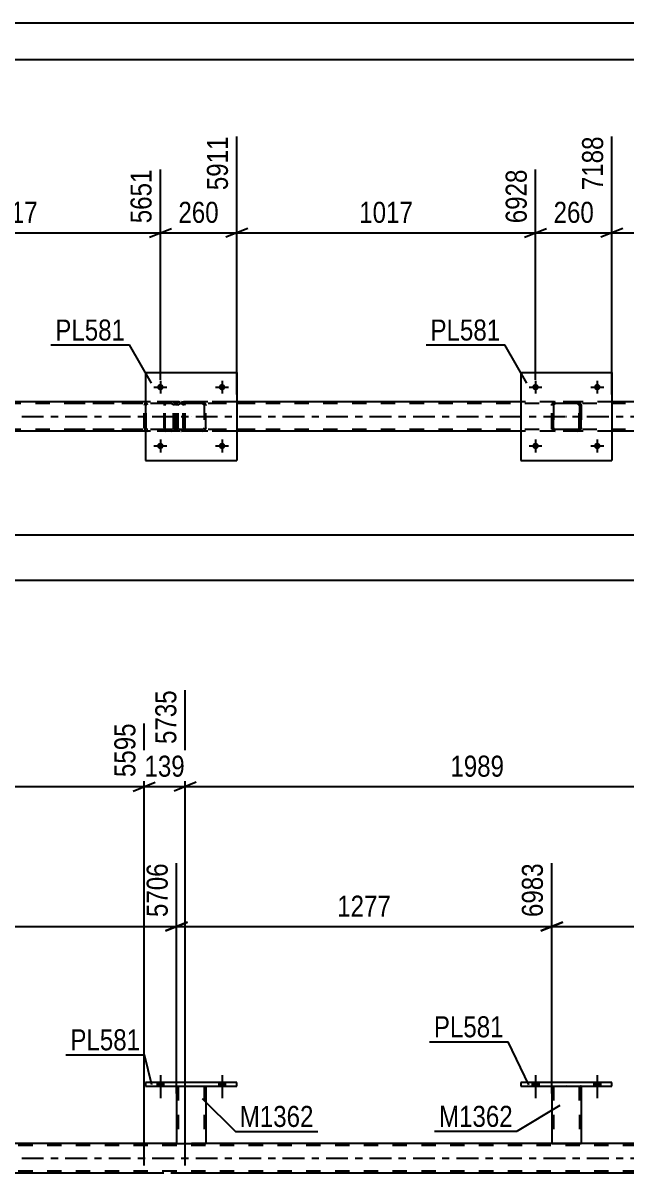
# Model space of a CAD drawing. Header units: millimetres. Extents: x 0 to 841, y 0 to 594.
# Drawn here: x 280.3 to 362.4, y 437.5 to 594 of the extents above; entities that cross this region are included whole.
import ezdxf

# ---------------------------------------------------------------- set-up
doc = ezdxf.new("R2010")
doc.units = ezdxf.units.MM
doc.linetypes.add('DXK_LINE_DOT2', pattern=[3.9198, 1.9599, -1.9599])
doc.linetypes.add('DXK_LINE_DOT3', pattern=[5.9187, 2.979, -0.9799, 0.9799, -0.9799])
doc.styles.add('Arial Narrow', font='ARIALN.TTF', dxfattribs={"height": 0.2})

# ---------------------------------------------------------------- blocks, each defined once
blk = doc.blocks.new('Unknown-283133975-1133')
at = {"color": 5, "linetype": 'Continuous'}
for p, q in [((841, 594), (0, 594)), ((836, 589), (5, 589))]:
    blk.add_line(p, q, dxfattribs=at)
blk = doc.blocks.new('Part-283133975-1433 - 1373')
at = {"color": 7, "linetype": 'DXK_LINE_DOT2'}
for p, q in [((299.54, 542.14), (299.52, 541.96)), ((299.52, 538.92), (299.52, 541.96)), ((299.6, 542.3), (299.54, 542.14)), ((299.68, 542.4), (299.6, 542.3)), ((299.65, 541.96), (299.66, 542.05)), ((299.65, 538.92), (299.65, 541.96)), ((299.66, 542.05), (299.69, 542.13)), ((299.79, 542.44), (299.68, 542.4)), ((299.69, 542.13), (299.74, 542.18)), ((299.74, 542.18), (299.79, 542.2)), ((311.94, 542.44), (299.79, 542.44)), ((311.94, 542.2), (299.79, 542.2)), ((301.06, 542.44), (301.06, 542.2)), ((302.07, 542.4), (301.88, 542.44)), ((301.88, 542.2), (301.97, 542.18)), ((301.97, 542.18), (302.06, 542.13)), ((302.06, 542.13), (302.11, 542.05)), ((302.11, 542.05), (302.13, 541.96)), ((302.13, 538.92), (302.13, 541.96)), ((302.35, 542.13), (302.34, 542.14)), ((302.38, 541.96), (302.35, 542.13)), ((302.38, 538.92), (302.38, 541.96)), ((299.52, 538.92), (299.54, 538.73)), ((299.54, 538.73), (299.6, 538.58)), ((299.6, 538.58), (299.68, 538.47)), ((299.66, 538.82), (299.65, 538.92)), ((299.69, 538.75), (299.66, 538.82)), ((299.68, 538.47), (299.79, 538.44)), ((299.74, 538.69), (299.69, 538.75)), ((299.79, 538.68), (299.74, 538.69)), ((311.94, 538.68), (299.79, 538.68)), ((311.94, 538.44), (299.79, 538.44)), ((301.06, 538.44), (301.06, 538.68)), ((301.97, 538.69), (301.88, 538.68)), ((301.88, 538.44), (302.07, 538.47)), ((302.06, 538.75), (301.97, 538.69)), ((302.11, 538.82), (302.06, 538.75)), ((302.13, 538.92), (302.11, 538.82)), ((302.34, 538.73), (302.38, 538.92))]:
    blk.add_line(p, q, dxfattribs=at)
for centre, start, end in [((301.89, 541.94), 23.8494, 68.8059), ((301.89, 538.93), 291.1941, 336.1506)]:
    blk.add_arc(centre, 0.492, start, end, dxfattribs=at)
blk = doc.blocks.new('Part-283133975-1441 - 1373')
at = {"color": 7, "linetype": 'DXK_LINE_DOT2'}
for p, q in [((300.55, 542.44), (285.56, 542.44)), ((300.55, 542.2), (285.56, 542.2)), ((296.84, 542.13), (296.81, 541.96)), ((296.81, 538.92), (296.81, 541.96)), ((296.85, 542.14), (296.84, 542.13)), ((297.06, 541.96), (297.08, 542.05)), ((297.06, 538.92), (297.06, 541.96)), ((297.08, 542.05), (297.14, 542.13)), ((297.32, 542.44), (297.12, 542.4)), ((297.14, 542.13), (297.22, 542.18)), ((297.22, 542.18), (297.32, 542.2)), ((300.75, 542.4), (300.55, 542.44)), ((300.55, 542.2), (300.65, 542.18)), ((300.65, 542.18), (300.73, 542.13)), ((300.73, 542.13), (300.79, 542.05)), ((300.79, 542.05), (300.81, 541.96)), ((300.81, 538.92), (300.81, 541.96)), ((301.03, 542.13), (301.02, 542.14)), ((301.06, 541.96), (301.03, 542.13)), ((301.06, 538.92), (301.06, 541.96)), ((300.55, 538.68), (285.56, 538.68)), ((300.55, 538.44), (285.56, 538.44)), ((296.81, 538.92), (296.85, 538.73)), ((297.08, 538.82), (297.06, 538.92)), ((297.14, 538.75), (297.08, 538.82)), ((297.12, 538.47), (297.32, 538.44)), ((297.22, 538.69), (297.14, 538.75)), ((297.32, 538.68), (297.22, 538.69)), ((300.65, 538.69), (300.55, 538.68)), ((300.55, 538.44), (300.75, 538.47)), ((300.73, 538.75), (300.65, 538.69)), ((300.79, 538.82), (300.73, 538.75)), ((300.81, 538.92), (300.79, 538.82)), ((301.02, 538.73), (301.06, 538.92))]:
    blk.add_line(p, q, dxfattribs=at)
for centre, start, end in [((297.3, 541.94), 110.7583, 155.68), ((300.57, 541.94), 24.32, 69.2417), ((297.3, 538.94), 204.32, 249.2417), ((300.57, 538.94), 290.7583, 335.68)]:
    blk.add_arc(centre, 0.496, start, end, dxfattribs=at)
blk = doc.blocks.new('Part-283133975-1591 - 1373')
at = {"color": 7, "linetype": 'DXK_LINE_DOT2'}
for p, q in [((734.73, 542.2), (72.99, 542.2)), ((309.41, 542.44), (297.01, 542.44)), ((360.49, 542.44), (348.09, 542.44)), ((734.73, 538.68), (72.99, 538.68)), ((309.41, 538.44), (297.01, 538.44)), ((360.49, 538.44), (348.09, 538.44))]:
    blk.add_line(p, q, dxfattribs=at)
at = {"color": 2, "linetype": 'Continuous'}
for p, q in [((297.01, 542.44), (258.33, 542.44)), ((348.09, 542.44), (309.41, 542.44)), ((399.17, 542.44), (360.49, 542.44)), ((297.01, 538.44), (258.33, 538.44)), ((348.09, 538.44), (309.41, 538.44)), ((399.17, 538.44), (360.49, 538.44))]:
    blk.add_line(p, q, dxfattribs=at)
at = {"color": 7, "linetype": 'DXK_LINE_DOT3'}
blk.add_line((72.99, 540.44), (734.73, 540.44), dxfattribs=at)
blk = doc.blocks.new('Part-283133975-1477 - 1373')
at = {"color": 7, "linetype": 'DXK_LINE_DOT2'}
for p, q in [((301.21, 541.96), (301.25, 542.14)), ((301.25, 542.14), (301.21, 541.96)), ((301.21, 538.92), (301.21, 541.96)), ((301.45, 541.96), (301.47, 542.05)), ((301.45, 538.92), (301.45, 541.96)), ((301.47, 542.05), (301.52, 542.13)), ((301.51, 542.4), (301.69, 542.44)), ((301.69, 542.44), (301.51, 542.4)), ((301.52, 542.13), (301.6, 542.18)), ((301.6, 542.18), (301.69, 542.2)), ((304.73, 542.44), (301.69, 542.44)), ((304.73, 542.2), (301.69, 542.2)), ((304.73, 542.44), (304.91, 542.4)), ((304.91, 542.4), (304.73, 542.44)), ((304.73, 542.2), (304.82, 542.18)), ((304.82, 542.18), (304.9, 542.13)), ((304.9, 542.13), (304.95, 542.05)), ((304.95, 542.05), (304.97, 541.96)), ((304.97, 541.96), (304.97, 538.92)), ((305.17, 542.14), (305.21, 541.96)), ((305.21, 541.96), (305.17, 542.14)), ((305.21, 538.92), (305.21, 541.96)), ((301.25, 538.73), (301.21, 538.92)), ((301.21, 538.92), (301.25, 538.73)), ((301.47, 538.82), (301.45, 538.92)), ((301.52, 538.75), (301.47, 538.82)), ((301.69, 538.44), (301.51, 538.47)), ((301.51, 538.47), (301.69, 538.44)), ((301.6, 538.69), (301.52, 538.75)), ((301.69, 538.68), (301.6, 538.69)), ((304.73, 538.68), (301.69, 538.68)), ((304.73, 538.44), (301.69, 538.44)), ((304.82, 538.69), (304.73, 538.68)), ((304.91, 538.47), (304.73, 538.44)), ((304.73, 538.44), (304.91, 538.47)), ((304.9, 538.75), (304.82, 538.69)), ((304.95, 538.82), (304.9, 538.75)), ((304.97, 538.92), (304.95, 538.82)), ((305.21, 538.92), (305.17, 538.73)), ((305.17, 538.73), (305.21, 538.92))]:
    blk.add_line(p, q, dxfattribs=at)
at = {"color": 7, "linetype": 'DXK_LINE_DOT3'}
blk.add_line((303.21, 540.44), (303.21, 540.44), dxfattribs=at)
at = {"color": 7, "linetype": 'DXK_LINE_DOT2'}
for centre, start, end in [((301.69, 541.96), 112.5, 157.5), ((301.69, 541.96), 112.5, 157.5), ((304.73, 541.96), 22.5, 67.5), ((304.73, 541.96), 22.5, 67.5), ((301.69, 538.92), 202.5, 247.5), ((301.69, 538.92), 202.5, 247.5), ((304.73, 538.92), 292.5, 337.5), ((304.73, 538.92), 292.5, 337.5)]:
    blk.add_arc(centre, 0.48, start, end, dxfattribs=at)
blk = doc.blocks.new('Part-283133975-1482 - 1373')
at = {"color": 2, "linetype": 'Continuous'}
for p, q in [((297.01, 546.44), (297.01, 534.44)), ((297.01, 546.44), (309.41, 546.44)), ((309.41, 546.44), (309.41, 534.44)), ((297.01, 534.44), (309.41, 534.44))]:
    blk.add_line(p, q, dxfattribs=at)
blk = doc.blocks.new('Part-283133975-1483 - 1373')
at = {"color": 7, "linetype": 'DXK_LINE_DOT2'}
for p, q in [((352.33, 542.14), (352.29, 541.96)), ((352.29, 538.92), (352.29, 541.96)), ((352.29, 541.96), (352.3, 541.96)), ((352.3, 541.96), (352.33, 542.14)), ((352.3, 538.92), (352.3, 541.96)), ((352.53, 541.96), (352.55, 542.05)), ((352.53, 538.92), (352.53, 541.96)), ((352.53, 541.96), (352.54, 541.96)), ((352.55, 542.05), (352.54, 541.96)), ((352.54, 541.96), (352.54, 538.92)), ((352.55, 542.05), (352.6, 542.13)), ((352.61, 542.13), (352.55, 542.05)), ((352.59, 542.4), (352.78, 542.44)), ((352.77, 542.44), (352.59, 542.4)), ((352.6, 542.13), (352.68, 542.18)), ((352.68, 542.18), (352.61, 542.13)), ((352.68, 542.18), (352.77, 542.2)), ((352.78, 542.2), (352.68, 542.18)), ((355.82, 542.44), (352.77, 542.44)), ((355.82, 542.2), (352.77, 542.2)), ((355.99, 542.4), (355.81, 542.44)), ((355.81, 542.2), (355.9, 542.18)), ((355.82, 542.44), (356, 542.4)), ((355.91, 542.18), (355.82, 542.2)), ((355.9, 542.18), (355.98, 542.13)), ((355.99, 542.13), (355.91, 542.18)), ((355.98, 542.13), (356.03, 542.05)), ((356.04, 542.05), (355.99, 542.13)), ((356.03, 542.05), (356.05, 541.96)), ((356.06, 541.96), (356.04, 542.05)), ((356.05, 538.92), (356.05, 541.96)), ((356.05, 541.96), (356.06, 541.96)), ((356.06, 541.96), (356.06, 538.92)), ((356.29, 541.96), (356.25, 542.14)), ((356.26, 542.14), (356.3, 541.96)), ((356.29, 538.92), (356.29, 541.96)), ((356.29, 541.96), (356.3, 541.96)), ((356.3, 541.96), (356.3, 538.92)), ((352.29, 538.92), (352.3, 538.92)), ((352.29, 538.92), (352.33, 538.73)), ((352.33, 538.73), (352.3, 538.92)), ((352.53, 538.92), (352.54, 538.92)), ((352.55, 538.82), (352.53, 538.92)), ((352.54, 538.92), (352.55, 538.82)), ((352.6, 538.75), (352.55, 538.82)), ((352.55, 538.82), (352.61, 538.75)), ((352.78, 538.44), (352.59, 538.47)), ((352.59, 538.47), (352.77, 538.44)), ((352.68, 538.69), (352.6, 538.75)), ((352.61, 538.75), (352.68, 538.69)), ((352.77, 538.68), (352.68, 538.69)), ((352.68, 538.69), (352.78, 538.68)), ((355.82, 538.68), (352.77, 538.68)), ((355.82, 538.44), (352.77, 538.44)), ((355.9, 538.69), (355.81, 538.68)), ((355.81, 538.44), (355.99, 538.47)), ((355.82, 538.68), (355.91, 538.69)), ((356, 538.47), (355.82, 538.44)), ((355.98, 538.75), (355.9, 538.69)), ((355.91, 538.69), (355.99, 538.75)), ((356.03, 538.82), (355.98, 538.75)), ((355.99, 538.75), (356.04, 538.82)), ((356.05, 538.92), (356.03, 538.82)), ((356.04, 538.82), (356.06, 538.92)), ((356.05, 538.92), (356.06, 538.92)), ((356.25, 538.73), (356.29, 538.92)), ((356.3, 538.92), (356.26, 538.73)), ((356.29, 538.92), (356.3, 538.92))]:
    blk.add_line(p, q, dxfattribs=at)
at = {"color": 7, "linetype": 'DXK_LINE_DOT3'}
blk.add_line((354.28, 540.44), (354.3, 540.44), dxfattribs=at)
at = {"color": 7, "linetype": 'DXK_LINE_DOT2'}
for centre, start, end in [((352.78, 541.96), 112.5, 157.5), ((352.77, 541.96), 112.5, 157.5), ((355.81, 541.96), 22.5, 67.5), ((355.82, 541.96), 22.5, 67.5), ((352.78, 538.92), 202.5, 247.5), ((352.77, 538.92), 202.5, 247.5), ((355.81, 538.92), 292.5, 337.5), ((355.82, 538.92), 292.5, 337.5)]:
    blk.add_arc(centre, 0.48, start, end, dxfattribs=at)
blk = doc.blocks.new('Part-283133975-1488 - 1373')
at = {"color": 2, "linetype": 'Continuous'}
for p, q in [((348.09, 546.44), (348.09, 534.44)), ((348.09, 546.44), (360.49, 546.44)), ((360.49, 546.44), (360.49, 534.44)), ((348.09, 534.44), (360.49, 534.44))]:
    blk.add_line(p, q, dxfattribs=at)
blk = doc.blocks.new('Bolt-283133975-1547 - 1373')
at = {"linetype": 'Continuous'}
for points in [[(350.53, 544.44, -1), (349.65, 544.44, -1)], [(358.93, 544.44, -1), (358.05, 544.44, -1)]]:
    blk.add_hatch(color=1, dxfattribs=at).paths.add_polyline_path(points)
at = {"color": 1, "linetype": 'Continuous'}
for p, q in [((350.09, 545.32), (350.09, 543.56)), ((358.49, 545.32), (358.49, 543.56)), ((349.21, 544.44), (350.97, 544.44)), ((357.61, 544.44), (359.37, 544.44))]:
    blk.add_line(p, q, dxfattribs=at)
blk = doc.blocks.new('Bolt-283133975-1548 - 1373')
at = {"linetype": 'Continuous'}
for points in [[(350.53, 536.44, -1), (349.65, 536.44, -1)], [(358.93, 536.44, -1), (358.05, 536.44, -1)]]:
    blk.add_hatch(color=1, dxfattribs=at).paths.add_polyline_path(points)
at = {"color": 1, "linetype": 'Continuous'}
for p, q in [((350.09, 537.32), (350.09, 535.56)), ((358.49, 537.32), (358.49, 535.56)), ((349.21, 536.44), (350.97, 536.44)), ((357.61, 536.44), (359.37, 536.44))]:
    blk.add_line(p, q, dxfattribs=at)
blk = doc.blocks.new('Bolt-283133975-1549 - 1373')
at = {"linetype": 'Continuous'}
for points in [[(299.45, 544.44, -1), (298.57, 544.44, -1)], [(307.85, 544.44, -1), (306.97, 544.44, -1)]]:
    blk.add_hatch(color=1, dxfattribs=at).paths.add_polyline_path(points)
at = {"color": 1, "linetype": 'Continuous'}
for p, q in [((299.01, 545.32), (299.01, 543.56)), ((307.41, 545.32), (307.41, 543.56)), ((298.13, 544.44), (299.89, 544.44)), ((306.53, 544.44), (308.29, 544.44))]:
    blk.add_line(p, q, dxfattribs=at)
blk = doc.blocks.new('Bolt-283133975-1550 - 1373')
at = {"linetype": 'Continuous'}
for points in [[(299.45, 536.44, -1), (298.57, 536.44, -1)], [(307.85, 536.44, -1), (306.97, 536.44, -1)]]:
    blk.add_hatch(color=1, dxfattribs=at).paths.add_polyline_path(points)
at = {"color": 1, "linetype": 'Continuous'}
for p, q in [((299.01, 537.32), (299.01, 535.56)), ((307.41, 537.32), (307.41, 535.56)), ((298.13, 536.44), (299.89, 536.44)), ((306.53, 536.44), (308.29, 536.44))]:
    blk.add_line(p, q, dxfattribs=at)
blk = doc.blocks.new('Bolt-283133975-2349 - 2347')
at = {"linetype": 'Continuous'}
for points in [[(298.57, 449.32), (299.45, 449.32), (299.45, 449.8), (298.57, 449.8)], [(306.97, 449.32), (307.85, 449.32), (307.85, 449.8), (306.97, 449.8)]]:
    blk.add_hatch(color=1, dxfattribs=at).paths.add_polyline_path(points)
at = {"color": 1, "linetype": 'Continuous'}
for p, q in [((299.01, 450.8), (299.01, 447.68)), ((307.41, 450.8), (307.41, 447.68)), ((298.57, 449.8), (298.57, 449.32)), ((299.45, 449.8), (299.45, 449.32)), ((306.97, 449.8), (306.97, 449.32)), ((307.85, 449.8), (307.85, 449.32))]:
    blk.add_line(p, q, dxfattribs=at)
blk = doc.blocks.new('Bolt-283133975-2350 - 2347')
at = {"linetype": 'Continuous'}
for points in [[(349.65, 449.32), (350.53, 449.32), (350.53, 449.8), (349.65, 449.8)], [(358.05, 449.32), (358.93, 449.32), (358.93, 449.8), (358.05, 449.8)]]:
    blk.add_hatch(color=1, dxfattribs=at).paths.add_polyline_path(points)
at = {"color": 1, "linetype": 'Continuous'}
for p, q in [((350.09, 450.8), (350.09, 447.68)), ((358.49, 450.8), (358.49, 447.68)), ((349.65, 449.8), (349.65, 449.32)), ((350.53, 449.8), (350.53, 449.32)), ((358.05, 449.8), (358.05, 449.32)), ((358.93, 449.8), (358.93, 449.32))]:
    blk.add_line(p, q, dxfattribs=at)
blk = doc.blocks.new('Bolt-283133975-2351 - 2347')
at = {"linetype": 'Continuous'}
for points in [[(349.65, 449.32), (350.53, 449.32), (350.53, 449.8), (349.65, 449.8)], [(358.05, 449.32), (358.93, 449.32), (358.93, 449.8), (358.05, 449.8)]]:
    blk.add_hatch(color=1, dxfattribs=at).paths.add_polyline_path(points)
at = {"color": 1, "linetype": 'Continuous'}
for p, q in [((350.09, 450.8), (350.09, 447.68)), ((358.49, 450.8), (358.49, 447.68)), ((349.65, 449.8), (349.65, 449.32)), ((350.53, 449.8), (350.53, 449.32)), ((358.05, 449.8), (358.05, 449.32)), ((358.93, 449.8), (358.93, 449.32))]:
    blk.add_line(p, q, dxfattribs=at)
blk = doc.blocks.new('Part-283133975-2418 - 2347')
at = {"color": 2, "linetype": 'Continuous'}
for p, q in [((301.21, 449.32), (301.21, 441.48)), ((305.21, 449.32), (305.21, 441.48)), ((301.21, 441.48), (305.21, 441.48))]:
    blk.add_line(p, q, dxfattribs=at)
at = {"color": 7, "linetype": 'DXK_LINE_DOT2'}
for p, q in [((301.21, 449.32), (305.21, 449.32)), ((301.21, 449.32), (301.21, 449.32)), ((301.21, 449.32), (301.21, 449.32)), ((301.45, 449.32), (301.45, 441.48)), ((304.97, 449.32), (304.97, 441.48)), ((305.21, 449.32), (305.21, 449.32)), ((305.21, 449.32), (305.21, 449.32)), ((304.91, 441.48), (304.95, 441.48)), ((304.91, 441.48), (304.95, 441.48)), ((304.95, 441.48), (304.97, 441.48)), ((304.95, 441.48), (304.97, 441.48))]:
    blk.add_line(p, q, dxfattribs=at)
blk = doc.blocks.new('Part-283133975-2423 - 2347')
at = {"color": 2, "linetype": 'Continuous'}
for p, q in [((297.01, 449.8), (297.01, 449.32)), ((309.41, 449.8), (297.01, 449.8)), ((297.01, 449.32), (309.41, 449.32)), ((309.41, 449.32), (309.41, 449.8))]:
    blk.add_line(p, q, dxfattribs=at)
blk = doc.blocks.new('Bolt-283133975-2361 - 2347')
at = {"linetype": 'Continuous'}
for points in [[(298.57, 449.32), (299.45, 449.32), (299.45, 449.8), (298.57, 449.8)], [(306.97, 449.32), (307.85, 449.32), (307.85, 449.8), (306.97, 449.8)]]:
    blk.add_hatch(color=1, dxfattribs=at).paths.add_polyline_path(points)
at = {"color": 1, "linetype": 'Continuous'}
for p, q in [((299.01, 450.8), (299.01, 447.68)), ((307.41, 450.8), (307.41, 447.68)), ((298.57, 449.8), (298.57, 449.32)), ((299.45, 449.8), (299.45, 449.32)), ((306.97, 449.8), (306.97, 449.32)), ((307.85, 449.8), (307.85, 449.32))]:
    blk.add_line(p, q, dxfattribs=at)
blk = doc.blocks.new('Part-283133975-2428 - 2347')
at = {"color": 7, "linetype": 'DXK_LINE_DOT2'}
for p, q in [((352.29, 449.32), (356.29, 449.33)), ((352.29, 449.32), (352.29, 449.32)), ((352.29, 449.32), (352.29, 449.32)), ((352.53, 449.32), (352.54, 441.48)), ((356.05, 449.33), (356.06, 441.48)), ((356.29, 449.33), (356.29, 449.32)), ((356.29, 449.32), (356.29, 449.33)), ((356, 441.48), (356.04, 441.48)), ((356, 441.48), (356.04, 441.48)), ((356.04, 441.48), (356.06, 441.48)), ((356.04, 441.48), (356.06, 441.48))]:
    blk.add_line(p, q, dxfattribs=at)
at = {"color": 2, "linetype": 'Continuous'}
for p, q in [((352.29, 449.32), (352.3, 441.48)), ((356.29, 449.32), (356.3, 441.48)), ((352.3, 441.48), (356.3, 441.48))]:
    blk.add_line(p, q, dxfattribs=at)
blk = doc.blocks.new('Part-283133975-2433 - 2347')
at = {"color": 2, "linetype": 'Continuous'}
for p, q in [((348.09, 449.8), (348.09, 449.32)), ((360.49, 449.8), (348.09, 449.8)), ((348.09, 449.32), (360.49, 449.32)), ((360.49, 449.32), (360.49, 449.8))]:
    blk.add_line(p, q, dxfattribs=at)
blk = doc.blocks.new('Part-283133975-2634 - 2347')
at = {"color": 2, "linetype": 'Continuous'}
for p, q in [((301.21, 441.48), (254.13, 441.48)), ((352.3, 441.48), (305.21, 441.48)), ((403.37, 441.48), (354.3, 441.48)), ((296.81, 437.48), (217.25, 437.48)), ((381.94, 437.48), (302.38, 437.48))]:
    blk.add_line(p, q, dxfattribs=at)
at = {"color": 7, "linetype": 'DXK_LINE_DOT2'}
for p, q in [((305.21, 441.48), (301.21, 441.48)), ((354.3, 441.48), (352.3, 441.48)), ((736.33, 441.24), (72.99, 441.24)), ((736.33, 437.72), (72.99, 437.72)), ((726.73, 437.48), (211.67, 437.48)), ((302.38, 437.48), (296.81, 437.48))]:
    blk.add_line(p, q, dxfattribs=at)
at = {"color": 7, "linetype": 'DXK_LINE_DOT3'}
blk.add_line((72.99, 439.48), (736.33, 439.48), dxfattribs=at)
blk = doc.blocks.new('StraightDimension-283133975-2130 - 1373')
at = {"color": 7, "linetype": 'Continuous'}
for p, q in [((360.49, 543.44), (360.49, 578.57)), ((401.17, 545.44), (401.17, 574.07)), ((361.99, 566.05), (358.99, 564.85)), ((360.49, 565.45), (401.17, 565.45)), ((399.67, 564.85), (402.67, 566.05))]:
    blk.add_line(p, q, dxfattribs=at)
at = {"color": 0, "linetype": 'Continuous'}
blk.add_wipeout([(400.57, 574.67), (396.37, 574.67), (396.37, 566.15), (400.57, 566.15)], dxfattribs=at)
at = {"color": 0}
blk.add_wipeout([(385.09, 566.2), (385.09, 570.4), (376.57, 570.4), (376.57, 566.2)], dxfattribs=at)
at = {"color": 3, "linetype": 'Continuous', "style": 'Arial Narrow'}
blk.add_text('8205', height=2.863, rotation=90.0002, dxfattribs=at).set_placement((399.97, 566.75))
at = {"color": 3, "style": 'Arial Narrow'}
blk.add_text('1017', height=2.863, dxfattribs=at).set_placement((377.17, 566.8))
blk = doc.blocks.new('StraightDimension-283133975-2148 - 1373')
at = {"color": 7, "linetype": 'Continuous'}
for p, q in [((360.49, 543.44), (360.49, 578.57)), ((350.09, 545.44), (350.09, 574.07)), ((348.59, 564.85), (351.59, 566.05)), ((350.09, 565.45), (360.49, 565.45)), ((361.99, 566.05), (358.99, 564.85))]:
    blk.add_line(p, q, dxfattribs=at)
at = {"color": 0}
blk.add_wipeout([(358.63, 566.2), (358.63, 570.4), (351.95, 570.4), (351.95, 566.2)], dxfattribs=at)
at = {"color": 3, "style": 'Arial Narrow'}
blk.add_text('260', height=2.863, dxfattribs=at).set_placement((352.55, 566.8))
at = {"color": 0, "linetype": 'Continuous'}
blk.add_wipeout([(359.89, 579.17), (355.69, 579.17), (355.69, 570.65), (359.89, 570.65)], dxfattribs=at)
at = {"color": 3, "linetype": 'Continuous', "style": 'Arial Narrow'}
blk.add_text('7188', height=2.863, rotation=90.0002, dxfattribs=at).set_placement((359.29, 571.25))
blk = doc.blocks.new('StraightDimension-283133975-2166 - 1373')
at = {"color": 7, "linetype": 'Continuous'}
for p, q in [((309.41, 543.44), (309.41, 578.57)), ((350.09, 545.44), (350.09, 574.07)), ((310.91, 566.05), (307.91, 564.85)), ((309.41, 565.45), (350.09, 565.45)), ((348.59, 564.85), (351.59, 566.05))]:
    blk.add_line(p, q, dxfattribs=at)
at = {"color": 0, "linetype": 'Continuous'}
blk.add_wipeout([(349.49, 574.67), (345.29, 574.67), (345.29, 566.15), (349.49, 566.15)], dxfattribs=at)
at = {"color": 0}
blk.add_wipeout([(334.01, 566.2), (334.01, 570.4), (325.49, 570.4), (325.49, 566.2)], dxfattribs=at)
at = {"color": 3, "linetype": 'Continuous', "style": 'Arial Narrow'}
blk.add_text('6928', height=2.863, rotation=90.0002, dxfattribs=at).set_placement((348.89, 566.75))
at = {"color": 3, "style": 'Arial Narrow'}
blk.add_text('1017', height=2.863, dxfattribs=at).set_placement((326.09, 566.8))
blk = doc.blocks.new('StraightDimension-283133975-2184 - 1373')
at = {"color": 7, "linetype": 'Continuous'}
for p, q in [((309.41, 543.44), (309.41, 578.57)), ((299.01, 545.44), (299.01, 574.07)), ((297.51, 564.85), (300.51, 566.05)), ((299.01, 565.45), (309.41, 565.45)), ((310.91, 566.05), (307.91, 564.85))]:
    blk.add_line(p, q, dxfattribs=at)
at = {"color": 0}
blk.add_wipeout([(307.55, 566.2), (307.55, 570.4), (300.87, 570.4), (300.87, 566.2)], dxfattribs=at)
at = {"color": 3, "style": 'Arial Narrow'}
blk.add_text('260', height=2.863, dxfattribs=at).set_placement((301.47, 566.8))
at = {"color": 0, "linetype": 'Continuous'}
blk.add_wipeout([(308.81, 579.17), (304.61, 579.17), (304.61, 570.65), (308.81, 570.65)], dxfattribs=at)
at = {"color": 3, "linetype": 'Continuous', "style": 'Arial Narrow'}
blk.add_text('5911', height=2.863, rotation=90.0002, dxfattribs=at).set_placement((308.21, 571.25))
blk = doc.blocks.new('StraightDimension-283133975-2202 - 1373')
at = {"color": 7, "linetype": 'Continuous'}
for p, q in [((258.33, 543.44), (258.33, 578.57)), ((299.01, 545.44), (299.01, 574.07)), ((259.83, 566.05), (256.83, 564.85)), ((258.33, 565.45), (299.01, 565.45)), ((297.51, 564.85), (300.51, 566.05))]:
    blk.add_line(p, q, dxfattribs=at)
at = {"color": 0, "linetype": 'Continuous'}
blk.add_wipeout([(298.41, 574.67), (294.21, 574.67), (294.21, 566.15), (298.41, 566.15)], dxfattribs=at)
at = {"color": 0}
blk.add_wipeout([(282.93, 566.2), (282.93, 570.4), (274.41, 570.4), (274.41, 566.2)], dxfattribs=at)
at = {"color": 3, "linetype": 'Continuous', "style": 'Arial Narrow'}
blk.add_text('5651', height=2.863, rotation=90.0002, dxfattribs=at).set_placement((297.81, 566.75))
at = {"color": 3, "style": 'Arial Narrow'}
blk.add_text('1017', height=2.863, dxfattribs=at).set_placement((275.01, 566.8))
blk = doc.blocks.new('StraightDimension-283133975-2293 - 1373')
at = {"color": 7, "linetype": 'Continuous'}
blk.add_line((72.35, 518.19), (772.49, 518.19), dxfattribs=at)
blk = doc.blocks.new('StraightDimension-283133975-2304 - 1373')
at = {"color": 7, "linetype": 'Continuous'}
blk.add_line((72.99, 524.36), (771.85, 524.36), dxfattribs=at)
blk = doc.blocks.new('StraightDimension-283133975-19256 - 2347')
at = {"color": 7, "linetype": 'Continuous'}
for p, q in [((217.25, 438.48), (217.25, 503.18)), ((296.81, 438.48), (296.81, 498.68)), ((218.75, 490.67), (215.75, 489.47)), ((217.25, 490.07), (296.81, 490.07)), ((295.31, 489.47), (298.31, 490.67))]:
    blk.add_line(p, q, dxfattribs=at)
at = {"color": 0, "linetype": 'Continuous'}
blk.add_wipeout([(296.21, 499.28), (292.01, 499.28), (292.01, 490.77), (296.21, 490.77)], dxfattribs=at)
at = {"color": 0}
blk.add_wipeout([(261.28, 490.82), (261.28, 495.02), (252.77, 495.02), (252.77, 490.82)], dxfattribs=at)
at = {"color": 3, "linetype": 'Continuous', "style": 'Arial Narrow'}
blk.add_text('5595', height=2.863, rotation=90.0002, dxfattribs=at).set_placement((295.61, 491.37))
at = {"color": 3, "style": 'Arial Narrow'}
blk.add_text('1989', height=2.863, dxfattribs=at).set_placement((253.37, 491.42))
blk = doc.blocks.new('StraightDimension-283133975-9275 - 2347')
at = {"color": 7, "linetype": 'Continuous'}
for p, q in [((301.21, 448.28), (301.21, 479.63)), ((352.29, 448.28), (352.29, 479.63)), ((302.71, 471.62), (299.71, 470.42)), ((350.79, 470.42), (353.79, 471.62)), ((301.21, 471.02), (352.29, 471.02))]:
    blk.add_line(p, q, dxfattribs=at)
at = {"color": 0, "linetype": 'Continuous'}
blk.add_wipeout([(351.69, 480.23), (347.49, 480.23), (347.49, 471.72), (351.69, 471.72)], dxfattribs=at)
at = {"color": 0}
blk.add_wipeout([(331.01, 471.77), (331.01, 475.97), (322.49, 475.97), (322.49, 471.77)], dxfattribs=at)
at = {"color": 3, "linetype": 'Continuous', "style": 'Arial Narrow'}
blk.add_text('6983', height=2.863, rotation=90.0002, dxfattribs=at).set_placement((351.09, 472.32))
at = {"color": 3, "style": 'Arial Narrow'}
blk.add_text('1277', height=2.863, dxfattribs=at).set_placement((323.09, 472.37))
blk = doc.blocks.new('StraightDimension-283133975-9274 - 2347')
at = {"color": 7, "linetype": 'Continuous'}
for p, q in [((352.29, 448.28), (352.29, 479.63)), ((403.37, 448.28), (403.37, 479.63)), ((353.79, 471.62), (350.79, 470.42)), ((401.87, 470.42), (404.87, 471.62)), ((352.29, 471.02), (403.37, 471.02))]:
    blk.add_line(p, q, dxfattribs=at)
at = {"color": 0, "linetype": 'Continuous'}
blk.add_wipeout([(402.77, 480.23), (398.57, 480.23), (398.57, 471.72), (402.77, 471.72)], dxfattribs=at)
at = {"color": 0}
blk.add_wipeout([(382.09, 471.77), (382.09, 475.97), (373.57, 475.97), (373.57, 471.77)], dxfattribs=at)
at = {"color": 3, "linetype": 'Continuous', "style": 'Arial Narrow'}
blk.add_text('8260', height=2.863, rotation=90.0002, dxfattribs=at).set_placement((402.17, 472.32))
at = {"color": 3, "style": 'Arial Narrow'}
blk.add_text('1277', height=2.863, dxfattribs=at).set_placement((374.17, 472.37))
blk = doc.blocks.new('StraightDimension-283133975-9276 - 2347')
at = {"color": 7, "linetype": 'Continuous'}
for p, q in [((250.13, 448.28), (250.13, 479.63)), ((301.21, 448.28), (301.21, 479.63)), ((251.63, 471.62), (248.63, 470.42)), ((299.71, 470.42), (302.71, 471.62)), ((250.13, 471.02), (301.21, 471.02))]:
    blk.add_line(p, q, dxfattribs=at)
at = {"color": 0, "linetype": 'Continuous'}
blk.add_wipeout([(300.61, 480.23), (296.41, 480.23), (296.41, 471.72), (300.61, 471.72)], dxfattribs=at)
at = {"color": 0}
blk.add_wipeout([(279.93, 471.77), (279.93, 475.97), (271.41, 475.97), (271.41, 471.77)], dxfattribs=at)
at = {"color": 3, "linetype": 'Continuous', "style": 'Arial Narrow'}
blk.add_text('5706', height=2.863, rotation=90.0002, dxfattribs=at).set_placement((300.01, 472.32))
at = {"color": 3, "style": 'Arial Narrow'}
blk.add_text('1277', height=2.863, dxfattribs=at).set_placement((272.01, 472.37))
blk = doc.blocks.new('StraightDimension-283133975-19254 - 2347')
at = {"color": 7, "linetype": 'Continuous'}
for p, q in [((302.38, 438.48), (302.38, 503.18)), ((381.94, 438.48), (381.94, 498.68)), ((303.88, 490.67), (300.88, 489.47)), ((302.38, 490.07), (381.94, 490.07)), ((380.44, 489.47), (383.44, 490.67))]:
    blk.add_line(p, q, dxfattribs=at)
at = {"color": 0, "linetype": 'Continuous'}
blk.add_wipeout([(381.34, 499.28), (377.14, 499.28), (377.14, 490.77), (381.34, 490.77)], dxfattribs=at)
at = {"color": 0}
blk.add_wipeout([(346.42, 490.82), (346.42, 495.02), (337.9, 495.02), (337.9, 490.82)], dxfattribs=at)
at = {"color": 3, "linetype": 'Continuous', "style": 'Arial Narrow'}
blk.add_text('7724', height=2.863, rotation=90.0002, dxfattribs=at).set_placement((380.74, 491.37))
at = {"color": 3, "style": 'Arial Narrow'}
blk.add_text('1989', height=2.863, dxfattribs=at).set_placement((338.5, 491.42))
blk = doc.blocks.new('StraightDimension-283133975-19255 - 2347')
at = {"color": 7, "linetype": 'Continuous'}
for p, q in [((302.38, 438.48), (302.38, 503.18)), ((296.81, 438.48), (296.81, 498.68)), ((295.31, 489.47), (298.31, 490.67)), ((296.81, 490.07), (302.38, 490.07)), ((303.88, 490.67), (300.88, 489.47))]:
    blk.add_line(p, q, dxfattribs=at)
at = {"color": 0}
blk.add_wipeout([(302.94, 490.82), (302.94, 495.02), (296.25, 495.02), (296.25, 490.82)], dxfattribs=at)
at = {"color": 3, "style": 'Arial Narrow'}
blk.add_text('139', height=2.863, dxfattribs=at).set_placement((296.85, 491.42))
at = {"color": 0, "linetype": 'Continuous'}
blk.add_wipeout([(301.78, 503.78), (297.58, 503.78), (297.58, 495.27), (301.78, 495.27)], dxfattribs=at)
at = {"color": 3, "linetype": 'Continuous', "style": 'Arial Narrow'}
blk.add_text('5735', height=2.863, rotation=90.0002, dxfattribs=at).set_placement((301.18, 495.87))
blk = doc.blocks.new('Mark-283133975-1484 - 1373')
at = {"color": 0}
blk.add_wipeout([(345.3, 550.78), (345.3, 553.78), (335.79, 553.78), (335.79, 550.78)], dxfattribs=at)
blk.add_wipeout([(345.3, 550.78), (345.3, 553.78), (335.79, 553.78), (335.79, 550.78)], dxfattribs=at)
at = {"color": 30, "linetype": 'Continuous'}
for p in [(335.19, 550.18), (348.9, 544.99)]:
    blk.add_line(p, (345.9, 550.18), dxfattribs=at)
at = {"color": 3, "style": 'Arial Narrow'}
blk.add_text('PL581', height=2.863, dxfattribs=at).set_placement((335.79, 550.78))
blk = doc.blocks.new('Mark-283133975-1478 - 1373')
at = {"color": 0}
blk.add_wipeout([(294.22, 550.78), (294.22, 553.78), (284.71, 553.78), (284.71, 550.78)], dxfattribs=at)
blk.add_wipeout([(294.22, 550.78), (294.22, 553.78), (284.71, 553.78), (284.71, 550.78)], dxfattribs=at)
at = {"color": 30, "linetype": 'Continuous'}
for p in [(284.11, 550.18), (297.82, 544.99)]:
    blk.add_line(p, (294.82, 550.18), dxfattribs=at)
at = {"color": 3, "style": 'Arial Narrow'}
blk.add_text('PL581', height=2.863, dxfattribs=at).set_placement((284.71, 550.78))
blk = doc.blocks.new('Mark-283133975-2414 - 2347')
at = {"color": 0}
blk.add_wipeout([(319.87, 443.75), (319.87, 446.75), (309.82, 446.75), (309.82, 443.75)], dxfattribs=at)
blk.add_wipeout([(319.87, 443.75), (319.87, 446.75), (309.82, 446.75), (309.82, 443.75)], dxfattribs=at)
at = {"color": 30, "linetype": 'Continuous'}
for p, q in [((304.7, 447.63), (309.22, 443.15)), ((309.22, 443.15), (320.47, 443.15))]:
    blk.add_line(p, q, dxfattribs=at)
at = {"color": 3, "style": 'Arial Narrow'}
blk.add_text('M1362', height=2.863, dxfattribs=at).set_placement((309.82, 443.75))
blk = doc.blocks.new('Mark-283133975-2419 - 2347')
at = {"color": 0}
blk.add_wipeout([(296.27, 454.18), (296.27, 457.18), (286.76, 457.18), (286.76, 454.18)], dxfattribs=at)
blk.add_wipeout([(296.27, 454.18), (296.27, 457.18), (286.76, 457.18), (286.76, 454.18)], dxfattribs=at)
at = {"color": 30, "linetype": 'Continuous'}
for p in [(286.16, 453.58), (297.85, 449.47)]:
    blk.add_line(p, (296.87, 453.58), dxfattribs=at)
at = {"color": 3, "style": 'Arial Narrow'}
blk.add_text('PL581', height=2.863, dxfattribs=at).set_placement((286.76, 454.18))
blk = doc.blocks.new('Mark-283133975-2424 - 2347')
at = {"color": 0}
blk.add_wipeout([(347.01, 443.76), (347.01, 446.76), (336.95, 446.76), (336.95, 443.76)], dxfattribs=at)
blk.add_wipeout([(347.01, 443.76), (347.01, 446.76), (336.95, 446.76), (336.95, 443.76)], dxfattribs=at)
at = {"color": 30, "linetype": 'Continuous'}
for p in [(353.41, 446.65), (336.35, 443.16)]:
    blk.add_line(p, (347.61, 443.16), dxfattribs=at)
at = {"color": 3, "style": 'Arial Narrow'}
blk.add_text('M1362', height=2.863, dxfattribs=at).set_placement((336.95, 443.76))
blk = doc.blocks.new('Mark-283133975-2429 - 2347')
at = {"color": 0}
blk.add_wipeout([(345.76, 455.95), (345.76, 458.95), (336.25, 458.95), (336.25, 455.95)], dxfattribs=at)
blk.add_wipeout([(345.76, 455.95), (345.76, 458.95), (336.25, 458.95), (336.25, 455.95)], dxfattribs=at)
at = {"color": 30, "linetype": 'Continuous'}
for p in [(335.65, 455.35), (349.18, 449.49)]:
    blk.add_line(p, (346.36, 455.35), dxfattribs=at)
at = {"color": 3, "style": 'Arial Narrow'}
blk.add_text('PL581', height=2.863, dxfattribs=at).set_placement((336.25, 455.95))

msp = doc.modelspace()

# ---------------------------------------------------------------- block references
for name in ['Unknown-283133975-1133', 'Part-283133975-1482 - 1373', 'Part-283133975-1488 - 1373', 'Bolt-283133975-1549 - 1373', 'Bolt-283133975-1547 - 1373', 'Part-283133975-1591 - 1373', 'Part-283133975-1441 - 1373', 'Part-283133975-1433 - 1373', 'Part-283133975-1477 - 1373', 'Part-283133975-1483 - 1373', 'Bolt-283133975-1550 - 1373', 'Bolt-283133975-1548 - 1373', 'Bolt-283133975-2349 - 2347', 'Bolt-283133975-2361 - 2347', 'Bolt-283133975-2350 - 2347', 'Bolt-283133975-2351 - 2347', 'Part-283133975-2423 - 2347', 'Part-283133975-2418 - 2347', 'Part-283133975-2433 - 2347', 'Part-283133975-2428 - 2347', 'Part-283133975-2634 - 2347']:
    msp.add_blockref(name, (0, 0))

# ---------------------------------------------------------------- next in the draw order: block references
for name in ['StraightDimension-283133975-2130 - 1373', 'StraightDimension-283133975-2293 - 1373', 'StraightDimension-283133975-19256 - 2347', 'StraightDimension-283133975-9275 - 2347']:
    msp.add_blockref(name, (0, 0))

# ---------------------------------------------------------------- next in the draw order: block references
for name in ['StraightDimension-283133975-2148 - 1373', 'StraightDimension-283133975-2304 - 1373', 'StraightDimension-283133975-9276 - 2347', 'StraightDimension-283133975-9274 - 2347']:
    msp.add_blockref(name, (0, 0))

# ---------------------------------------------------------------- next in the draw order: block references
for name in ['StraightDimension-283133975-2166 - 1373', 'StraightDimension-283133975-19254 - 2347']:
    msp.add_blockref(name, (0, 0))

# ---------------------------------------------------------------- next in the draw order: block references
for name in ['StraightDimension-283133975-2184 - 1373', 'Mark-283133975-1484 - 1373', 'StraightDimension-283133975-19255 - 2347', 'Mark-283133975-2429 - 2347', 'Mark-283133975-2414 - 2347', 'Mark-283133975-2424 - 2347']:
    msp.add_blockref(name, (0, 0))

# ---------------------------------------------------------------- next in the draw order: block references
for name in ['StraightDimension-283133975-2202 - 1373', 'Mark-283133975-2419 - 2347']:
    msp.add_blockref(name, (0, 0))

# ---------------------------------------------------------------- next in the draw order: block references
msp.add_blockref('Mark-283133975-1478 - 1373', (0, 0))

doc.saveas('drawing.dxf')
